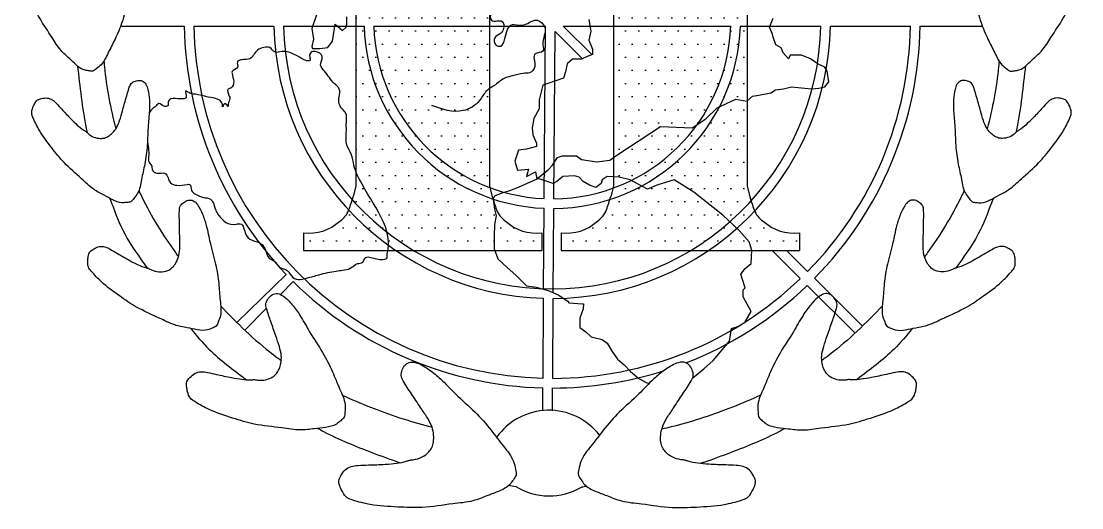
# Model space of a CAD drawing. Extents: x -2331248 to -1198620, y -977263 to -545844.
# Drawn here: x -1209926 to -1209170, y -853370 to -853023 of the extents above; entities that cross this region are included whole.
import ezdxf

# ---------------------------------------------------------------- set-up
doc = ezdxf.new("R2010")
doc.units = 0
doc.header["$LTSCALE"] = 1000
doc.header["$MEASUREMENT"] = 0
doc.layers.get('0').update_dxf_attribs({"linetype": 'CONTINUOUS'})
doc.layers.add('t图框', color=222, linetype='CONTINUOUS')
pattern_1 = [(0, (-1908197.643, 1899345.357), (9.375, 18.75), [0, -18.75])]

# ---------------------------------------------------------------- blocks, each defined once
blk = doc.blocks.new('ASDDA')
at = {"layer": 't图框'}
h = blk.add_hatch(dxfattribs=at)
h.set_pattern_fill('DOTS', color=256, scale=300, style=0)
h.set_pattern_definition(pattern_1)
h.paths.add_polyline_path([(-294500, 3064593.8), (-294503.8, 3064579, -0.026595), (-294510, 3064559.7, -0.160007), (-294522.9, 3064543.8, -0.229054), (-294574.7, 3064527.2), (-294574.7, 3064501.8), (-294404.6, 3064501.8), (-294234.6, 3064501.8), (-294234.6, 3064527.2, -0.229054), (-294286.4, 3064543.8, -0.160007), (-294299.3, 3064559.7, -0.026595), (-294305.4, 3064579), (-294309.3, 3064593.8), (-294309.3, 3064840.3), (-294220.9, 3064840.3), (-294220.9, 3064893.9), (-294309.3, 3064893.9), (-294309.3, 3065109.7, -0.072496), (-294303.3, 3065137.8, -0.17836), (-294275.1, 3065170.6, -0.179281), (-294261.1, 3065177.9), (-294235, 3065181.3), (-294235, 3065205.6), (-294404.6, 3065205.6), (-294574.3, 3065205.6), (-294574.3, 3065181.3), (-294548.2, 3065177.9, -0.179281), (-294534.1, 3065170.6, -0.17836), (-294506, 3065137.8, -0.072496), (-294500, 3065109.7)])
h = blk.add_hatch(dxfattribs=at)
h.set_pattern_fill('DOTS', color=256, scale=300, style=0)
h.set_pattern_definition(pattern_1)
h.paths.add_polyline_path([(-294132.5, 3065109.7, 0.072496), (-294138.5, 3065137.8, 0.17836), (-294166.7, 3065170.6, 0.179281), (-294180.7, 3065177.9), (-294206.8, 3065181.3), (-294206.8, 3065205.6), (-294037.2, 3065205.6), (-293867.5, 3065205.6), (-293867.5, 3065181.3), (-293893.6, 3065177.9, 0.179281), (-293907.7, 3065170.6, 0.17836), (-293935.8, 3065137.8, 0.072496), (-293941.8, 3065109.7), (-293941.8, 3064593.8), (-293938, 3064579, 0.026595), (-293931.8, 3064559.7, 0.160007), (-293918.9, 3064543.8, 0.229054), (-293867.1, 3064527.2), (-293867.1, 3064501.8), (-294037.2, 3064501.8), (-294207.2, 3064501.8), (-294207.2, 3064527.2, 0.229054), (-294155.4, 3064543.8, 0.160007), (-294142.5, 3064559.7, 0.026595), (-294136.4, 3064579), (-294132.5, 3064593.8), (-294132.5, 3064840.3), (-294220.9, 3064840.3), (-294220.9, 3064893.9), (-294132.5, 3064893.9)])
blk.add_arc((-294224.1, 3064242.4), 91.1, 238.2909, 300.1892)
for points in [[(-294281.7, 3064166.4), (-294278.5, 3064165.9), (-294275.2, 3064165.4), (-294272, 3064164.9)], [(-294170.6, 3064164.8), (-294173.2, 3064164.4), (-294175.8, 3064164.1), (-294178.3, 3064163.7)]]:
    blk.add_open_spline(points, degree=3)
for p, q in [((-294500, 3065109.7), (-294500, 3064593.8)), ((-293941.8, 3065109.7), (-293941.8, 3064593.8)), ((-294309.3, 3064840.3), (-294309.3, 3064593.8)), ((-294132.5, 3064840.3), (-294132.5, 3064593.8)), ((-294835.5, 3064822.4), (-294744.7, 3064822.4)), ((-294730.9, 3064822.4), (-294616.9, 3064822.4)), ((-294603.1, 3064822.4), (-294488.2, 3064822.4)), ((-294474.5, 3064822.4), (-294229.5, 3064822.4)), ((-294231.2, 3064575.9), (-294229.5, 3064822.4)), ((-294204.3, 3064822.4), (-293965.3, 3064822.4)), ((-294204.3, 3064822.4), (-294163.1, 3064781.2)), ((-293951.6, 3064822.4), (-293836.7, 3064822.4)), ((-293822.9, 3064822.4), (-293708.9, 3064822.4)), ((-293695.1, 3064822.4), (-293606.3, 3064822.4)), ((-294217.4, 3064575.6), (-294215.8, 3064814.4)), ((-294215.8, 3064814.4), (-294176.9, 3064775.5)), ((-294500, 3064593.8), (-294503.8, 3064579)), ((-294309.3, 3064593.8), (-294305.4, 3064579)), ((-294132.5, 3064593.8), (-294136.4, 3064579)), ((-293941.8, 3064593.8), (-293938, 3064579)), ((-294232.1, 3064446.6), (-294231.3, 3064562.1)), ((-294218.3, 3064441.6), (-294217.5, 3064561.9)), ((-294574.7, 3064527.2), (-294574.7, 3064501.8)), ((-294234.6, 3064527.2), (-294234.6, 3064501.8)), ((-294207.2, 3064527.2), (-294207.2, 3064501.8)), ((-293867.1, 3064527.2), (-293867.1, 3064501.8)), ((-294574.7, 3064501.8), (-294234.6, 3064501.8)), ((-294207.2, 3064501.8), (-293867.1, 3064501.8)), ((-293885.5, 3064501.7), (-293855.6, 3064471.8)), ((-293905.8, 3064501.2), (-293866, 3064461.6)), ((-294669.8, 3064399.1), (-294599.4, 3064467.7)), ((-294607.7, 3064439), (-294589.3, 3064457.4)), ((-293845.9, 3064462.1), (-293777.5, 3064393.7)), ((-293856.2, 3064451.8), (-293787.9, 3064383.8)), ((-294233, 3064319.4), (-294232.2, 3064433.5)), ((-294219.2, 3064319.2), (-294218.4, 3064433.3)), ((-294658.4, 3064388), (-294627.3, 3064419.2)), ((-294233.3, 3064273.6), (-294233.1, 3064305.6)), ((-294219.5, 3064272.8), (-294219.3, 3064305.5))]:
    blk.add_line(p, q, dxfattribs=at)
for points in [[(-294019.4, 3064320.1), (-294003.8, 3064332.8), (-293990.5, 3064344.5), (-293967.2, 3064372.5), (-293964.1, 3064390.4), (-293953.9, 3064393.5), (-293944.6, 3064399.7), (-293936, 3064414.5), (-293947.7, 3064435.5), (-293947.7, 3064445.6), (-293944.6, 3064448.7), (-293948.5, 3064460.4), (-293950.8, 3064468.2), (-293944.6, 3064476), (-293936, 3064483), (-293935.2, 3064502.4), (-293939.1, 3064514.1), (-293953.2, 3064530.4), (-293976.5, 3064552.2), (-294017.8, 3064584.9), (-294045.8, 3064602.8), (-294069.2, 3064595.8), (-294084, 3064589.6), (-294097.2, 3064596.6), (-294108.9, 3064602.8), (-294124.4, 3064606.7), (-294141.6, 3064607.4), (-294148.6, 3064602.8), (-294150.1, 3064597.3), (-294157.9, 3064591.9), (-294166.5, 3064595), (-294175.8, 3064600.4), (-294181.3, 3064606.7), (-294188.3, 3064608.2), (-294204.6, 3064607.4), (-294213.2, 3064600.4), (-294218.7, 3064597.3), (-294237.3, 3064603.6), (-294242, 3064604.3), (-294225.7, 3064616.8), (-294219.4, 3064623.8), (-294212.4, 3064634.7), (-294205.4, 3064637), (-294185.2, 3064637), (-294178.2, 3064631.6), (-294156.4, 3064628.5), (-294137.7, 3064630.8), (-294127.6, 3064637.8), (-294065.3, 3064679.1), (-294020.2, 3064677), (-294000.8, 3064689.9), (-293984.4, 3064705.6), (-293957.9, 3064717.8), (-293942.2, 3064714.9), (-293934.3, 3064722.1), (-293925, 3064723.5), (-293907.8, 3064727.1), (-293901.4, 3064731.3), (-293889.9, 3064732.8), (-293878.5, 3064735.6), (-293849.8, 3064732.8), (-293839.8, 3064733.5), (-293831.2, 3064735.6), (-293825.5, 3064742.8), (-293827.7, 3064757.8), (-293831.2, 3064763.5), (-293840.5, 3064767.8), (-293851.3, 3064775.7), (-293864.2, 3064780.7), (-293875.6, 3064780.7), (-293880.6, 3064780.7), (-293882.8, 3064775.7), (-293890.6, 3064784.3), (-293893.5, 3064791.4), (-293900.7, 3064795.7), (-293904.9, 3064806.4), (-293905.7, 3064810.7), (-293910, 3064820.7), (-293904.9, 3064833.6)], [(-294556.2, 3064838.3), (-294563, 3064818.8), (-294560.5, 3064803.4), (-294563, 3064793.1), (-294561.7, 3064790.5), (-294551.4, 3064790.5), (-294539.8, 3064791.8), (-294533.4, 3064800.8), (-294532.1, 3064809.8), (-294529.5, 3064825.2), (-294519.2, 3064816.2), (-294514.1, 3064820.1), (-294512.8, 3064825.2), (-294512.8, 3064835.5)], [(-294167.6, 3064831.7), (-294165, 3064814.9), (-294167.6, 3064802.1), (-294162.4, 3064789.2), (-294162.4, 3064781.5), (-294170.1, 3064778.9), (-294177.9, 3064775), (-294190.8, 3064775), (-294198.5, 3064768.6), (-294201.1, 3064757), (-294203.6, 3064748), (-294219.1, 3064742.9), (-294233.3, 3064737.7), (-294238.4, 3064717.1), (-294238.4, 3064704.2), (-294246.1, 3064690.1), (-294248.7, 3064677.2), (-294247.4, 3064666.9), (-294242.3, 3064655.3), (-294242.3, 3064650.2), (-294256.5, 3064646.3), (-294268, 3064645), (-294273.2, 3064629.6), (-294269.3, 3064616.7), (-294253.9, 3064618), (-294256.5, 3064607.7), (-294243.6, 3064614.1), (-294242, 3064603.6), (-294268.5, 3064591.9), (-294280.9, 3064587.2), (-294293.4, 3064583.3), (-294302, 3064579.4), (-294304.3, 3064575.5), (-294302, 3064560.8), (-294299.6, 3064551.4), (-294302, 3064539), (-294302.7, 3064522.6), (-294302.7, 3064504), (-294297.3, 3064490), (-294284.1, 3064477.5), (-294271.6, 3064466.6), (-294256.8, 3064451.1), (-294242.8, 3064449.5), (-294225.7, 3064444.8), (-294211.6, 3064438.6), (-294197.6, 3064429.3), (-294196.1, 3064426.9), (-294176.6, 3064425.4), (-294175.1, 3064425.4), (-294175.8, 3064418.4), (-294180.5, 3064405.2), (-294180.5, 3064391.9), (-294171.9, 3064385.7), (-294164.2, 3064378.7), (-294148.6, 3064374.8), (-294141.6, 3064369.4), (-294134.6, 3064357.7), (-294126.8, 3064346.8), (-294117.4, 3064338.3), (-294108.1, 3064328.9), (-294096.4, 3064318.8), (-294084.7, 3064312.6), (-294081.2, 3064312.4)]]:
    blk.add_lwpolyline(points, dxfattribs=at)
for centre, radius, start, end in [((-294219.9, 3064830.3), 524.9, 180.8649, 223.6998), ((-294219.9, 3064830.3), 511.1, 180.8882, 268.5351), ((-294219.9, 3064830.3), 397, 181.1433, 268.2277), ((-294219.9, 3064830.3), 383.3, 181.1844, 358.8156), ((-294219.9, 3064830.3), 268.5, 181.6911, 267.5675), ((-294219.9, 3064830.3), 254.7, 181.7825, 267.4573), ((-294219.9, 3064830.3), 397, 270.2149, 358.8567), ((-294219.9, 3064830.3), 268.5, 270.5069, 358.3089), ((-294219.9, 3064830.3), 254.7, 270.5557, 358.2175), ((-294219.9, 3064830.3), 511.1, 315.4565, 359.1118), ((-294219.9, 3064830.3), 524.9, 315.445, 359.1351), ((-294688.3, 3064627.3), 190.7, 339.2565, 345.3501), ((-294120.9, 3064627.3), 190.7, 194.6499, 200.7435), ((-294320.9, 3064627.3), 190.7, 339.2565, 345.3501), ((-293753.5, 3064627.3), 190.7, 194.6499, 200.7435), ((-294540.7, 3064571.4), 32.9, 302.8938, 339.2565), ((-294268.5, 3064571.4), 32.9, 200.7435, 237.1062), ((-294173.3, 3064571.4), 32.9, 302.8938, 339.2565), ((-293901.1, 3064571.4), 32.9, 200.7435, 237.1062), ((-294565.9, 3064589.1), 62.5, 261.8736, 313.4788), ((-294243.4, 3064589.1), 62.5, 226.5212, 278.1264), ((-294198.4, 3064589.1), 62.5, 261.8736, 313.4788), ((-293875.9, 3064589.1), 62.5, 226.5212, 278.1264), ((-294219.9, 3064830.3), 524.9, 225.2684, 268.5632), ((-294219.9, 3064830.3), 511.1, 270.0789, 313.823), ((-294219.9, 3064830.3), 524.9, 291.3112, 313.8568), ((-294219.9, 3064830.3), 524.9, 270.0665, 287.6603), ((-294224.7, 3064182.6), 91, 37.5741, 144.9041)]:
    blk.add_arc(centre, radius, start, end, dxfattribs=at)
for points, knots in [([(-294911.9, 3064869.2), (-294912.3, 3064869.4), (-294916.3, 3064873.9), (-294920.1, 3064878.9), (-294927.7, 3064891.9), (-294934.1, 3064903.7), (-294939.8, 3064914.7), (-294944.4, 3064922.1), (-294950.8, 3064926.9), (-294957.9, 3064927.6), (-294965.2, 3064927.7), (-294969.9, 3064923.2), (-294974, 3064917.9), (-294977.7, 3064911.8), (-294976.1, 3064900.1), (-294972.5, 3064882.1), (-294962.7, 3064858.6), (-294950.8, 3064831.3), (-294934.8, 3064809.2), (-294922.6, 3064788.4), (-294909.4, 3064776.8), (-294899.2, 3064766.7), (-294890, 3064759.6), (-294881.5, 3064758.7), (-294875.2, 3064757.2), (-294869.4, 3064761.8), (-294860.2, 3064768.7), (-294853.3, 3064784.9), (-294842.6, 3064804.5), (-294832.8, 3064828.2), (-294826.3, 3064853.3), (-294817.9, 3064874.1), (-294813.9, 3064891.3), (-294812.6, 3064903.8), (-294814.4, 3064913.6), (-294820.5, 3064917.9), (-294826.8, 3064918.1), (-294833.4, 3064917.2), (-294839.4, 3064909), (-294845.9, 3064897.5), (-294854.1, 3064883.7), (-294861.2, 3064871.6), (-294867.5, 3064862.3), (-294875, 3064856.9), (-294881.7, 3064853.5), (-294888.2, 3064852.2), (-294895.1, 3064853.7), (-294902.7, 3064857.1), (-294908, 3064863.1), (-294910.5, 3064867.7), (-294911.7, 3064868.9), (-294911.9, 3064869.2)], [13.077213, 13.077213, 13.077213, 13.077213, 13.120526, 13.560263, 14.011793, 14.691864, 15.094349, 15.38576, 15.650406, 15.951091, 16.170089, 16.426599, 16.623019, 16.932745, 17.173585, 17.897756, 18.998414, 19.984356, 21.206376, 22.026155, 22.651219, 23.14138, 23.642442, 23.881721, 24.094079, 24.321994, 24.651393, 25.387501, 26.19836, 27.15922, 28.228555, 29.073063, 29.655064, 30.184934, 30.476632, 30.707368, 30.947902, 31.171247, 31.411907, 32.016305, 32.678016, 33.180541, 33.586718, 33.920223, 34.188456, 34.423672, 34.634205, 34.965314, 35.339812, 35.497413, 35.533576, 35.533576, 35.533576, 35.533576]), ([(-293529.9, 3064869.2), (-293529.6, 3064869.4), (-293525.5, 3064873.9), (-293521.7, 3064878.9), (-293514.1, 3064891.9), (-293507.7, 3064903.7), (-293502, 3064914.7), (-293497.5, 3064922.1), (-293491, 3064926.9), (-293483.9, 3064927.6), (-293476.6, 3064927.7), (-293472, 3064923.2), (-293467.8, 3064917.9), (-293464.1, 3064911.8), (-293465.7, 3064900.1), (-293469.4, 3064882.1), (-293479.2, 3064858.6), (-293491, 3064831.3), (-293507, 3064809.2), (-293519.2, 3064788.4), (-293532.4, 3064776.8), (-293542.6, 3064766.7), (-293551.8, 3064759.6), (-293560.3, 3064758.7), (-293566.6, 3064757.2), (-293572.4, 3064761.8), (-293581.7, 3064768.7), (-293588.6, 3064784.9), (-293599.2, 3064804.5), (-293609.1, 3064828.2), (-293615.5, 3064853.3), (-293623.9, 3064874.1), (-293627.9, 3064891.3), (-293629.3, 3064903.8), (-293627.4, 3064913.6), (-293621.3, 3064917.9), (-293615, 3064918.1), (-293608.4, 3064917.2), (-293602.5, 3064909), (-293595.9, 3064897.5), (-293587.7, 3064883.7), (-293580.6, 3064871.6), (-293574.3, 3064862.3), (-293566.8, 3064856.9), (-293560.1, 3064853.5), (-293553.6, 3064852.2), (-293546.7, 3064853.7), (-293539.1, 3064857.1), (-293533.8, 3064863.1), (-293531.3, 3064867.7), (-293530.1, 3064868.9), (-293529.9, 3064869.2)], [13.077213, 13.077213, 13.077213, 13.077213, 13.120526, 13.560263, 14.011793, 14.691864, 15.094349, 15.38576, 15.650406, 15.951091, 16.170089, 16.426599, 16.623019, 16.932745, 17.173585, 17.897756, 18.998414, 19.984356, 21.206376, 22.026155, 22.651219, 23.14138, 23.642442, 23.881721, 24.094079, 24.321994, 24.651393, 25.387501, 26.19836, 27.15922, 28.228555, 29.073063, 29.655064, 30.184934, 30.476632, 30.707368, 30.947902, 31.171247, 31.411907, 32.016305, 32.678016, 33.180541, 33.586718, 33.920223, 34.188456, 34.423672, 34.634205, 34.965314, 35.339812, 35.497413, 35.533576, 35.533576, 35.533576, 35.533576]), ([(-294797.2, 3064656.8), (-294796.6, 3064652.6), (-294795.4, 3064645.9), (-294795.4, 3064636.4), (-294796.4, 3064628.2), (-294790.4, 3064623.5), (-294791.6, 3064615.8), (-294782.7, 3064610.1), (-294772.3, 3064615), (-294767.3, 3064605.5), (-294765.4, 3064596.7), (-294752.9, 3064593.9), (-294744.9, 3064595.6), (-294734.6, 3064597), (-294736.4, 3064586.5), (-294727.2, 3064581.5), (-294718.4, 3064577), (-294708.8, 3064576.9), (-294702.1, 3064569.9), (-294701.6, 3064560.4), (-294694.3, 3064550.5), (-294685.9, 3064540.2), (-294673.8, 3064538.1), (-294660.1, 3064542), (-294659.3, 3064524.9), (-294648.9, 3064515.3), (-294635.3, 3064513.9), (-294627.6, 3064502.6), (-294626, 3064490.5), (-294614.7, 3064487.2), (-294610.2, 3064475.9), (-294595.8, 3064475), (-294591.8, 3064461.6), (-294579.4, 3064459.6), (-294567.3, 3064463.3), (-294554.2, 3064466.5), (-294540.4, 3064470.6), (-294529, 3064472.2), (-294518.4, 3064473.8), (-294507, 3064475.2), (-294500.1, 3064484.1), (-294489.2, 3064483.2), (-294487.3, 3064495.6), (-294473.4, 3064490.1), (-294464.7, 3064488.7), (-294454.3, 3064489.1), (-294455.5, 3064496.4), (-294445.6, 3064536.9), (-294486, 3064577.9), (-294503.6, 3064623.8), (-294504.7, 3064639.1), (-294515.8, 3064653.6), (-294512.9, 3064670.5), (-294514.1, 3064685.2), (-294512, 3064697.2), (-294519.8, 3064703.7), (-294524.9, 3064711.3), (-294523.8, 3064721.5), (-294521.7, 3064733), (-294531.4, 3064739.9), (-294537.9, 3064748.8), (-294543.9, 3064757.6), (-294553.2, 3064766.6), (-294544, 3064779.2), (-294555.6, 3064787.2), (-294565.2, 3064785.4), (-294566.5, 3064778.9), (-294564.2, 3064771.9), (-294574.9, 3064773.4), (-294581, 3064779), (-294593.1, 3064783.9), (-294603.5, 3064788), (-294616.4, 3064782.5), (-294621.7, 3064793.5), (-294631.1, 3064791.6), (-294639.1, 3064789.7), (-294644.7, 3064783.5), (-294648.8, 3064775.2), (-294658, 3064774.2), (-294664.6, 3064774.5), (-294670.8, 3064770.8), (-294665.4, 3064761.1), (-294677.1, 3064760.1), (-294676.3, 3064751.4), (-294673, 3064744.6), (-294675.4, 3064733.7), (-294685.2, 3064732.5), (-294681.1, 3064724.3), (-294678.8, 3064717.2), (-294682.8, 3064713.6), (-294681.2, 3064704.2), (-294687.5, 3064716.9), (-294690.3, 3064705.3), (-294690.1, 3064706.9), (-294689.8, 3064709.4), (-294691.5, 3064715.6), (-294701.7, 3064720), (-294714.2, 3064720.9), (-294726.4, 3064725.3), (-294735.5, 3064724.9), (-294746.5, 3064733.3), (-294738.5, 3064718.6), (-294753, 3064717.5), (-294761.3, 3064721), (-294769, 3064714.4), (-294766.3, 3064708.2), (-294774.8, 3064706.4), (-294780.5, 3064714.8), (-294785.3, 3064707.4), (-294790.7, 3064704), (-294793.3, 3064700.9), (-294794.7, 3064698.3)], [8.738255, 8.738255, 8.738255, 8.738255, 9.354843, 9.78053, 10.174835, 10.456589, 10.790534, 11.190439, 11.747518, 12.14732, 12.543032, 13.030142, 13.754038, 13.917885, 14.363295, 14.757762, 15.360155, 15.868848, 16.054151, 16.742124, 17.169159, 17.864045, 18.629037, 18.89323, 19.742846, 20.298755, 20.962226, 21.617303, 22.18924, 22.571318, 23.197127, 23.769352, 24.398547, 24.938971, 25.408141, 26.290439, 26.934224, 27.532198, 27.99562, 28.536043, 29.154206, 29.527815, 29.865006, 30.586675, 31.017681, 31.422999, 31.719521, 31.918706, 37.715738, 38.409697, 39.240631, 39.929276, 40.969239, 41.585091, 42.202146, 42.557124, 43.006088, 43.506467, 44.045338, 44.563349, 45.110568, 45.688083, 46.190048, 46.778859, 47.410448, 47.728073, 48.04549, 48.314925, 48.507521, 49.282591, 49.661915, 50.4098, 50.912028, 51.37571, 51.799422, 52.16482, 52.600454, 52.985465, 53.461901, 53.810704, 54.00325, 54.388157, 54.881301, 54.996773, 55.585585, 56.08602, 56.29343, 56.799706, 56.958414, 57.397298, 57.551261, 57.882533, 58.130983, 58.130983, 58.130983, 58.504354, 58.959515, 59.660027, 60.399311, 60.765676, 61.161579, 61.592281, 62.006754, 62.694911, 62.996901, 63.226116, 63.464668, 63.933793, 64.282025, 64.445828, 64.904186, 64.904186, 64.904186, 64.904186]), ([(-294897.1, 3064765.3), (-294896.9, 3064763.6), (-294892.9, 3064731.9), (-294890.1, 3064699.7), (-294883.3, 3064670.3), (-294883.3, 3064670.3)], [37.749373, 37.749373, 37.749373, 37.749373, 37.995926, 42.481303, 42.490057, 42.490057, 42.490057, 42.490057]), ([(-294859.3, 3064772.3), (-294859.1, 3064769.7), (-294856.2, 3064737.2), (-294850.2, 3064704.8), (-294842.2, 3064675.7)], [35.980817, 35.980817, 35.980817, 35.980817, 36.370011, 40.813039, 40.813039, 40.813039, 40.813039]), ([(-293582.5, 3064772.3), (-293582.7, 3064769.7), (-293585.6, 3064737.2), (-293591.6, 3064704.8), (-293599.6, 3064675.7)], [35.980817, 35.980817, 35.980817, 35.980817, 36.370011, 40.813039, 40.813039, 40.813039, 40.813039]), ([(-293544.8, 3064765.3), (-293545, 3064763.6), (-293549, 3064731.9), (-293551.7, 3064699.7), (-293558.5, 3064670.3), (-293558.6, 3064670.3)], [37.749373, 37.749373, 37.749373, 37.749373, 37.995926, 42.481303, 42.490057, 42.490057, 42.490057, 42.490057]), ([(-294886.5, 3064672.8), (-294886.9, 3064673), (-294892.1, 3064676.4), (-294897.2, 3064680.4), (-294908.2, 3064691.4), (-294917.6, 3064701.5), (-294926.2, 3064711), (-294932.6, 3064717.2), (-294940.4, 3064720.3), (-294947.6, 3064719.1), (-294954.9, 3064717.3), (-294958.4, 3064711.6), (-294961.1, 3064705.2), (-294963.3, 3064698.2), (-294958.6, 3064687), (-294950.2, 3064669.9), (-294934.3, 3064649.1), (-294915.4, 3064624.9), (-294893.6, 3064607), (-294876.1, 3064589.4), (-294859.8, 3064581.3), (-294847, 3064574), (-294836, 3064569.2), (-294827.3, 3064570.5), (-294820.6, 3064570.7), (-294816, 3064576.9), (-294808.6, 3064586.1), (-294805.9, 3064604.1), (-294800.4, 3064626.4), (-294796.8, 3064652.7), (-294796.9, 3064679.3), (-294793.9, 3064702.3), (-294794.4, 3064720.5), (-294796.4, 3064733.3), (-294800.8, 3064742.6), (-294808, 3064745.3), (-294814.3, 3064743.9), (-294820.7, 3064741.3), (-294824.5, 3064731.5), (-294828, 3064718.3), (-294832.6, 3064702.5), (-294836.5, 3064688.5), (-294840.4, 3064677.5), (-294846.4, 3064670.2), (-294852.3, 3064665.1), (-294858.4, 3064662.1), (-294865.6, 3064661.7), (-294874.2, 3064663.2), (-294881, 3064667.8), (-294884.7, 3064671.7), (-294886.2, 3064672.7), (-294886.5, 3064672.8)], [13.077213, 13.077213, 13.077213, 13.077213, 13.120526, 13.560263, 14.011793, 14.691864, 15.094349, 15.38576, 15.650406, 15.951091, 16.170089, 16.426599, 16.623019, 16.932745, 17.173585, 17.897756, 18.998414, 19.984356, 21.206376, 22.026155, 22.651219, 23.14138, 23.642442, 23.881721, 24.094079, 24.321994, 24.651393, 25.387501, 26.19836, 27.15922, 28.228555, 29.073063, 29.655064, 30.184934, 30.476632, 30.707368, 30.947902, 31.171247, 31.411907, 32.016305, 32.678016, 33.180541, 33.586718, 33.920223, 34.188456, 34.423672, 34.634205, 34.965314, 35.339812, 35.497413, 35.533576, 35.533576, 35.533576, 35.533576]), ([(-293555.4, 3064672.8), (-293555, 3064673), (-293549.7, 3064676.4), (-293544.6, 3064680.4), (-293533.7, 3064691.4), (-293524.2, 3064701.5), (-293515.6, 3064711), (-293509.2, 3064717.2), (-293501.5, 3064720.3), (-293494.2, 3064719.1), (-293486.9, 3064717.3), (-293483.4, 3064711.6), (-293480.7, 3064705.2), (-293478.5, 3064698.2), (-293483.3, 3064687), (-293491.6, 3064669.9), (-293507.5, 3064649.1), (-293526.4, 3064624.9), (-293548.2, 3064607), (-293565.8, 3064589.4), (-293582, 3064581.3), (-293594.8, 3064574), (-293605.8, 3064569.2), (-293614.5, 3064570.5), (-293621.2, 3064570.7), (-293625.8, 3064576.9), (-293633.2, 3064586.1), (-293635.9, 3064604.1), (-293641.4, 3064626.4), (-293645, 3064652.7), (-293644.9, 3064679.3), (-293647.9, 3064702.3), (-293647.4, 3064720.5), (-293645.5, 3064733.3), (-293641.1, 3064742.6), (-293633.8, 3064745.3), (-293627.5, 3064743.9), (-293621.1, 3064741.3), (-293617.3, 3064731.5), (-293613.8, 3064718.3), (-293609.2, 3064702.5), (-293605.3, 3064688.5), (-293601.4, 3064677.5), (-293595.4, 3064670.2), (-293589.5, 3064665.1), (-293583.5, 3064662.1), (-293576.2, 3064661.7), (-293567.7, 3064663.2), (-293560.8, 3064667.8), (-293557.2, 3064671.7), (-293555.6, 3064672.7), (-293555.4, 3064672.8)], [13.077213, 13.077213, 13.077213, 13.077213, 13.120526, 13.560263, 14.011793, 14.691864, 15.094349, 15.38576, 15.650406, 15.951091, 16.170089, 16.426599, 16.623019, 16.932745, 17.173585, 17.897756, 18.998414, 19.984356, 21.206376, 22.026155, 22.651219, 23.14138, 23.642442, 23.881721, 24.094079, 24.321994, 24.651393, 25.387501, 26.19836, 27.15922, 28.228555, 29.073063, 29.655064, 30.184934, 30.476632, 30.707368, 30.947902, 31.171247, 31.411907, 32.016305, 32.678016, 33.180541, 33.586718, 33.920223, 34.188456, 34.423672, 34.634205, 34.965314, 35.339812, 35.497413, 35.533576, 35.533576, 35.533576, 35.533576]), ([(-294809.6, 3064587.4), (-294808.2, 3064584.4), (-294793.3, 3064553.4), (-294774.3, 3064521.7), (-294754.4, 3064494.7), (-294752.9, 3064492.7)], [45.438691, 45.438691, 45.438691, 45.438691, 45.919967, 50.518444, 50.88878, 50.88878, 50.88878, 50.88878]), ([(-293632.3, 3064587.4), (-293633.6, 3064584.4), (-293648.6, 3064553.4), (-293667.5, 3064521.7), (-293687.4, 3064494.7), (-293688.9, 3064492.7)], [45.438691, 45.438691, 45.438691, 45.438691, 45.919967, 50.518444, 50.88878, 50.88878, 50.88878, 50.88878]), ([(-294796.9, 3064476.5), (-294797.3, 3064476.5), (-294803.7, 3064478.3), (-294810.1, 3064480.9), (-294824.6, 3064488.6), (-294837.4, 3064496), (-294849, 3064503), (-294857.4, 3064507.3), (-294866.2, 3064508), (-294873.2, 3064504.6), (-294880, 3064500.5), (-294881.8, 3064493.6), (-294882.6, 3064486.4), (-294882.6, 3064478.5), (-294874.4, 3064468.6), (-294860.7, 3064453.9), (-294838.1, 3064437.6), (-294811.5, 3064418.9), (-294783.9, 3064407.5), (-294760.6, 3064395), (-294741.7, 3064391.8), (-294726.4, 3064388.3), (-294713.7, 3064386.9), (-294705.3, 3064390.9), (-294698.6, 3064393.2), (-294695.8, 3064400.8), (-294691.1, 3064412.5), (-294694, 3064431.5), (-294695.2, 3064455.9), (-294699.7, 3064483.6), (-294708, 3064510.7), (-294712.1, 3064534.9), (-294718.2, 3064553.2), (-294724.1, 3064565.6), (-294731.4, 3064573.7), (-294739.6, 3064574.2), (-294745.5, 3064570.8), (-294751.2, 3064566.2), (-294752, 3064555.1), (-294751.6, 3064540.6), (-294751.3, 3064523.1), (-294751, 3064507.8), (-294751.6, 3064495.4), (-294755.4, 3064486.2), (-294759.8, 3064479.2), (-294765.1, 3064474.3), (-294772.3, 3064471.6), (-294781.4, 3064470.5), (-294789.8, 3064473.1), (-294794.7, 3064475.9), (-294796.5, 3064476.4), (-294796.9, 3064476.5)], [13.077213, 13.077213, 13.077213, 13.077213, 13.120526, 13.560263, 14.011793, 14.691864, 15.094349, 15.38576, 15.650406, 15.951091, 16.170089, 16.426599, 16.623019, 16.932745, 17.173585, 17.897756, 18.998414, 19.984356, 21.206376, 22.026155, 22.651219, 23.14138, 23.642442, 23.881721, 24.094079, 24.321994, 24.651393, 25.387501, 26.19836, 27.15922, 28.228555, 29.073063, 29.655064, 30.184934, 30.476632, 30.707368, 30.947902, 31.171247, 31.411907, 32.016305, 32.678016, 33.180541, 33.586718, 33.920223, 34.188456, 34.423672, 34.634205, 34.965314, 35.339812, 35.497413, 35.533576, 35.533576, 35.533576, 35.533576]), ([(-294851.2, 3064576.4), (-294850.5, 3064574.5), (-294843.7, 3064557.2), (-294830.4, 3064521.5), (-294808.8, 3064492.5), (-294797.5, 3064476.6)], [47.387864, 47.387864, 47.387864, 47.387864, 47.693158, 50.122263, 53.010165, 53.010165, 53.010165, 53.010165]), ([(-293644.9, 3064476.5), (-293644.5, 3064476.5), (-293638.2, 3064478.3), (-293631.7, 3064480.9), (-293617.2, 3064488.6), (-293604.5, 3064496), (-293592.9, 3064503), (-293584.4, 3064507.3), (-293575.6, 3064508), (-293568.6, 3064504.6), (-293561.8, 3064500.5), (-293560, 3064493.6), (-293559.2, 3064486.4), (-293559.2, 3064478.5), (-293567.4, 3064468.6), (-293581.1, 3064453.9), (-293603.7, 3064437.6), (-293630.4, 3064418.9), (-293657.9, 3064407.5), (-293681.2, 3064395), (-293700.2, 3064391.8), (-293715.4, 3064388.3), (-293728.1, 3064386.9), (-293736.5, 3064390.9), (-293743.3, 3064393.2), (-293746, 3064400.8), (-293750.7, 3064412.5), (-293747.8, 3064431.5), (-293746.6, 3064455.9), (-293742.2, 3064483.6), (-293733.8, 3064510.7), (-293729.7, 3064534.9), (-293723.7, 3064553.2), (-293717.7, 3064565.6), (-293710.4, 3064573.7), (-293702.3, 3064574.2), (-293696.3, 3064570.8), (-293690.6, 3064566.2), (-293689.8, 3064555.1), (-293690.2, 3064540.6), (-293690.5, 3064523.1), (-293690.8, 3064507.8), (-293690.3, 3064495.4), (-293686.4, 3064486.2), (-293682, 3064479.2), (-293676.8, 3064474.3), (-293669.5, 3064471.6), (-293660.4, 3064470.5), (-293652, 3064473.1), (-293647.1, 3064475.9), (-293645.3, 3064476.4), (-293644.9, 3064476.5)], [13.077213, 13.077213, 13.077213, 13.077213, 13.120526, 13.560263, 14.011793, 14.691864, 15.094349, 15.38576, 15.650406, 15.951091, 16.170089, 16.426599, 16.623019, 16.932745, 17.173585, 17.897756, 18.998414, 19.984356, 21.206376, 22.026155, 22.651219, 23.14138, 23.642442, 23.881721, 24.094079, 24.321994, 24.651393, 25.387501, 26.19836, 27.15922, 28.228555, 29.073063, 29.655064, 30.184934, 30.476632, 30.707368, 30.947902, 31.171247, 31.411907, 32.016305, 32.678016, 33.180541, 33.586718, 33.920223, 34.188456, 34.423672, 34.634205, 34.965314, 35.339812, 35.497413, 35.533576, 35.533576, 35.533576, 35.533576]), ([(-293590.6, 3064576.4), (-293591.4, 3064574.5), (-293598.1, 3064557.2), (-293611.4, 3064521.5), (-293633, 3064492.5), (-293644.3, 3064476.6)], [47.387864, 47.387864, 47.387864, 47.387864, 47.693158, 50.122263, 53.010165, 53.010165, 53.010165, 53.010165]), ([(-294646.8, 3064317.3), (-294647.3, 3064317.2), (-294654.5, 3064317), (-294662.1, 3064317.5), (-294679.9, 3064320.7), (-294695.8, 3064324.1), (-294710.3, 3064327.5), (-294720.6, 3064329.1), (-294730, 3064327), (-294736.2, 3064321), (-294742, 3064314.5), (-294741.5, 3064306.7), (-294739.9, 3064298.8), (-294737.3, 3064290.6), (-294725.3, 3064283), (-294706, 3064272.1), (-294676.9, 3064262.7), (-294642.7, 3064252.1), (-294609.9, 3064249.5), (-294581.4, 3064244.3), (-294560.4, 3064247.2), (-294543.3, 3064248.7), (-294529.5, 3064251.6), (-294522, 3064258.6), (-294515.8, 3064263.2), (-294515.5, 3064272.1), (-294514.5, 3064286), (-294523.9, 3064305), (-294533.4, 3064330), (-294547.4, 3064357.6), (-294565.3, 3064383.1), (-294577.7, 3064407.1), (-294590.2, 3064424.2), (-294600.6, 3064435.2), (-294611, 3064441.2), (-294619.7, 3064439), (-294624.9, 3064433.4), (-294629.2, 3064426.6), (-294626.4, 3064414.8), (-294621, 3064399.8), (-294614.8, 3064381.5), (-294609.3, 3064365.6), (-294605.7, 3064352.4), (-294606.6, 3064341.4), (-294608.9, 3064332.7), (-294612.7, 3064325.8), (-294619.5, 3064320.5), (-294628.6, 3064316.3), (-294638.2, 3064316.1), (-294644.3, 3064317.5), (-294646.4, 3064317.3), (-294646.8, 3064317.3)], [13.077213, 13.077213, 13.077213, 13.077213, 13.120526, 13.560263, 14.011793, 14.691864, 15.094349, 15.38576, 15.650406, 15.951091, 16.170089, 16.426599, 16.623019, 16.932745, 17.173585, 17.897756, 18.998414, 19.984356, 21.206376, 22.026155, 22.651219, 23.14138, 23.642442, 23.881721, 24.094079, 24.321994, 24.651393, 25.387501, 26.19836, 27.15922, 28.228555, 29.073063, 29.655064, 30.184934, 30.476632, 30.707368, 30.947902, 31.171247, 31.411907, 32.016305, 32.678016, 33.180541, 33.586718, 33.920223, 34.188456, 34.423672, 34.634205, 34.965314, 35.339812, 35.497413, 35.533576, 35.533576, 35.533576, 35.533576]), ([(-293795, 3064317.3), (-293794.5, 3064317.2), (-293787.3, 3064317), (-293779.7, 3064317.5), (-293761.9, 3064320.7), (-293746.1, 3064324.1), (-293731.5, 3064327.5), (-293721.3, 3064329.1), (-293711.8, 3064327), (-293705.7, 3064321), (-293699.9, 3064314.5), (-293700.3, 3064306.7), (-293701.9, 3064298.8), (-293704.5, 3064290.6), (-293716.5, 3064283), (-293735.8, 3064272.1), (-293764.9, 3064262.7), (-293799.2, 3064252.1), (-293831.9, 3064249.5), (-293860.4, 3064244.3), (-293881.4, 3064247.2), (-293898.6, 3064248.7), (-293912.3, 3064251.6), (-293919.8, 3064258.6), (-293926, 3064263.2), (-293926.3, 3064272.1), (-293927.3, 3064286), (-293917.9, 3064305), (-293908.4, 3064330), (-293894.4, 3064357.6), (-293876.6, 3064383.1), (-293864.1, 3064407.1), (-293851.6, 3064424.2), (-293841.2, 3064435.2), (-293830.8, 3064441.2), (-293822.1, 3064439), (-293817, 3064433.4), (-293812.6, 3064426.6), (-293815.5, 3064414.8), (-293820.8, 3064399.8), (-293827, 3064381.5), (-293832.5, 3064365.6), (-293836.1, 3064352.4), (-293835.2, 3064341.4), (-293832.9, 3064332.7), (-293829.1, 3064325.8), (-293822.3, 3064320.5), (-293813.2, 3064316.3), (-293803.6, 3064316.1), (-293797.5, 3064317.5), (-293795.4, 3064317.3), (-293795, 3064317.3)], [13.077213, 13.077213, 13.077213, 13.077213, 13.120526, 13.560263, 14.011793, 14.691864, 15.094349, 15.38576, 15.650406, 15.951091, 16.170089, 16.426599, 16.623019, 16.932745, 17.173585, 17.897756, 18.998414, 19.984356, 21.206376, 22.026155, 22.651219, 23.14138, 23.642442, 23.881721, 24.094079, 24.321994, 24.651393, 25.387501, 26.19836, 27.15922, 28.228555, 29.073063, 29.655064, 30.184934, 30.476632, 30.707368, 30.947902, 31.171247, 31.411907, 32.016305, 32.678016, 33.180541, 33.586718, 33.920223, 34.188456, 34.423672, 34.634205, 34.965314, 35.339812, 35.497413, 35.533576, 35.533576, 35.533576, 35.533576]), ([(-294692.7, 3064422.4), (-294691.4, 3064421), (-294666.3, 3064394.8), (-294638.3, 3064367.8), (-294608.5, 3064346.2), (-294606.5, 3064344.8)], [55.462264, 55.462264, 55.462264, 55.462264, 55.736204, 60.824102, 61.190688, 61.190688, 61.190688, 61.190688]), ([(-293749.1, 3064422.4), (-293750.4, 3064421), (-293775.5, 3064394.8), (-293803.6, 3064367.8), (-293833.3, 3064346.2), (-293835.3, 3064344.8)], [55.462264, 55.462264, 55.462264, 55.462264, 55.736204, 60.824102, 61.190688, 61.190688, 61.190688, 61.190688]), ([(-294735.6, 3064390.4), (-294727.4, 3064380.1), (-294704.1, 3064353), (-294675, 3064331.2), (-294656.3, 3064317.5), (-294655.8, 3064317.2)], [58.249069, 58.249069, 58.249069, 58.249069, 60.187248, 63.526782, 63.611078, 63.611078, 63.611078, 63.611078]), ([(-293706.2, 3064390.4), (-293714.4, 3064380.1), (-293737.7, 3064353), (-293766.8, 3064331.2), (-293785.5, 3064317.5), (-293786, 3064317.2)], [58.249068, 58.249068, 58.249068, 58.249068, 60.187248, 63.526782, 63.611077, 63.611077, 63.611077, 63.611077]), ([(-294424.8, 3064201.9), (-294425.3, 3064201.6), (-294433, 3064199.4), (-294441.2, 3064197.8), (-294461, 3064196.2), (-294478.8, 3064195.5), (-294495.2, 3064195.1), (-294506.6, 3064193.9), (-294516.1, 3064189), (-294521, 3064180.9), (-294525.3, 3064172.3), (-294522.6, 3064164.2), (-294518.8, 3064156.2), (-294513.7, 3064148.2), (-294498.8, 3064143.4), (-294475.3, 3064137.3), (-294441.6, 3064135.4), (-294402.3, 3064133.6), (-294366.7, 3064140), (-294334.9, 3064142.4), (-294313.4, 3064151.4), (-294295.6, 3064157.8), (-294281.7, 3064164.6), (-294275.7, 3064174.2), (-294270.3, 3064180.9), (-294272.5, 3064190.4), (-294275.4, 3064205.4), (-294290.6, 3064223), (-294307.7, 3064247), (-294330.3, 3064272.4), (-294356.4, 3064294.6), (-294376.3, 3064316.6), (-294394.5, 3064331.4), (-294408.5, 3064340.2), (-294421.3, 3064343.7), (-294430, 3064338.9), (-294433.8, 3064331.5), (-294436.6, 3064323.1), (-294430.2, 3064311.3), (-294420.4, 3064296.8), (-294408.7, 3064279.1), (-294398.4, 3064263.7), (-294390.9, 3064250.7), (-294388.8, 3064238.7), (-294388.8, 3064228.8), (-294391, 3064220.3), (-294396.7, 3064212.9), (-294405.2, 3064205.9), (-294415.4, 3064203), (-294422.3, 3064202.7), (-294424.4, 3064202), (-294424.8, 3064201.9)], [13.077213, 13.077213, 13.077213, 13.077213, 13.120526, 13.560263, 14.011793, 14.691864, 15.094349, 15.38576, 15.650406, 15.951091, 16.170089, 16.426599, 16.623019, 16.932745, 17.173585, 17.897756, 18.998414, 19.984356, 21.206376, 22.026155, 22.651219, 23.14138, 23.642442, 23.881721, 24.094079, 24.321994, 24.651393, 25.387501, 26.19836, 27.15922, 28.228555, 29.073063, 29.655064, 30.184934, 30.476632, 30.707368, 30.947902, 31.171247, 31.411907, 32.016305, 32.678016, 33.180541, 33.586718, 33.920223, 34.188456, 34.423672, 34.634205, 34.965314, 35.339812, 35.497413, 35.533576, 35.533576, 35.533576, 35.533576]), ([(-294029.3, 3064201.9), (-294028.8, 3064201.6), (-294021.2, 3064199.4), (-294013, 3064197.8), (-293993.1, 3064196.2), (-293975.3, 3064195.5), (-293958.9, 3064195.1), (-293947.5, 3064193.9), (-293938.1, 3064189), (-293933.2, 3064180.9), (-293928.8, 3064172.3), (-293931.5, 3064164.2), (-293935.4, 3064156.2), (-293940.5, 3064148.2), (-293955.3, 3064143.4), (-293978.9, 3064137.3), (-294012.5, 3064135.4), (-294051.9, 3064133.6), (-294087.4, 3064140), (-294119.3, 3064142.4), (-294140.7, 3064151.4), (-294158.6, 3064157.8), (-294172.4, 3064164.6), (-294178.4, 3064174.2), (-294183.8, 3064180.9), (-294181.6, 3064190.4), (-294178.8, 3064205.4), (-294163.5, 3064223), (-294146.4, 3064247), (-294123.8, 3064272.4), (-294097.7, 3064294.6), (-294077.8, 3064316.6), (-294059.7, 3064331.4), (-294045.6, 3064340.2), (-294032.8, 3064343.7), (-294024.2, 3064338.9), (-294020.3, 3064331.5), (-294017.5, 3064323.1), (-294023.9, 3064311.3), (-294033.8, 3064296.8), (-294045.4, 3064279.1), (-294055.7, 3064263.7), (-294063.2, 3064250.7), (-294065.3, 3064238.7), (-294065.4, 3064228.8), (-294063.2, 3064220.3), (-294057.5, 3064212.9), (-294049, 3064205.9), (-294038.7, 3064203), (-294031.9, 3064202.7), (-294029.7, 3064202), (-294029.3, 3064201.9)], [13.077213, 13.077213, 13.077213, 13.077213, 13.120526, 13.560263, 14.011793, 14.691864, 15.094349, 15.38576, 15.650406, 15.951091, 16.170089, 16.426599, 16.623019, 16.932745, 17.173585, 17.897756, 18.998414, 19.984356, 21.206376, 22.026155, 22.651219, 23.14138, 23.642442, 23.881721, 24.094079, 24.321994, 24.651393, 25.387501, 26.19836, 27.15922, 28.228555, 29.073063, 29.655064, 30.184934, 30.476632, 30.707368, 30.947902, 31.171247, 31.411907, 32.016305, 32.678016, 33.180541, 33.586718, 33.920223, 34.188456, 34.423672, 34.634205, 34.965314, 35.339812, 35.497413, 35.533576, 35.533576, 35.533576, 35.533576]), ([(-294519.2, 3064295.3), (-294517.8, 3064294.6), (-294489.4, 3064281.6), (-294447.2, 3064265.1), (-294405.2, 3064253.2), (-294391.4, 3064249.8), (-294391.4, 3064249.8)], [66.140857, 66.140857, 66.140857, 66.140857, 66.379991, 70.751174, 72.846531, 72.846618, 72.846618, 72.846618, 72.846618]), ([(-293922.6, 3064295.3), (-293924, 3064294.6), (-293952.4, 3064281.6), (-293994.6, 3064265.1), (-294041, 3064252), (-294059.2, 3064247.7), (-294063.7, 3064246.7)], [66.140857, 66.140857, 66.140857, 66.140857, 66.379991, 70.751174, 72.846531, 73.520121, 73.520121, 73.520121, 73.520121]), ([(-294554.1, 3064247.8), (-294551.4, 3064246.2), (-294526.8, 3064232.6), (-294487.6, 3064217.3), (-294450.9, 3064203.4), (-294437.3, 3064198.9), (-294436.8, 3064198.7)], [69.69432, 69.69432, 69.69432, 69.69432, 70.152891, 73.860965, 75.899719, 75.976609, 75.976609, 75.976609, 75.976609]), ([(-293887.7, 3064247.8), (-293890.4, 3064246.2), (-293915, 3064232.6), (-293954.2, 3064217.3), (-293992.1, 3064202.9), (-294006.9, 3064198.1), (-294008.6, 3064197.6)], [69.694344, 69.694344, 69.694344, 69.694344, 70.152891, 73.860965, 75.899719, 76.165018, 76.165018, 76.165018, 76.165018])]:
    blk.add_open_spline(points, degree=3, knots=knots, dxfattribs=at)
blk.add_spline([(-294316.4, 3064863.2), (-294301.9, 3064845.1), (-294308.2, 3064837), (-294306.4, 3064830.7), (-294291.1, 3064828.9), (-294289.2, 3064818.9), (-294293.8, 3064811.7), (-294301.9, 3064805.4), (-294300.1, 3064795.4), (-294293.8, 3064793.6), (-294287.4, 3064804.5), (-294276.6, 3064824.4), (-294264.8, 3064823.5), (-294256.7, 3064825.3), (-294241.3, 3064830.7), (-294230.5, 3064820.7), (-294233.2, 3064795.4), (-294233.2, 3064786.4), (-294244, 3064782.8), (-294244.9, 3064764.7), (-294252.2, 3064755.7), (-294261.2, 3064754.8), (-294276.6, 3064751.2), (-294286.5, 3064748.5), (-294301, 3064738.5), (-294312.8, 3064730.4), (-294323.6, 3064715.9), (-294347.1, 3064701.5), (-294391.4, 3064708.7)], degree=3, dxfattribs=at)

msp = doc.modelspace()

# ---------------------------------------------------------------- block references
at = {"lineweight": -3, "xscale": 0.5000067828223109, "yscale": 0.5000067832879722, "zscale": 0.5000067830419062}
msp.add_blockref('ASDDA', (-1062435.36, -2385457.98), dxfattribs=at)

doc.saveas('drawing.dxf')
